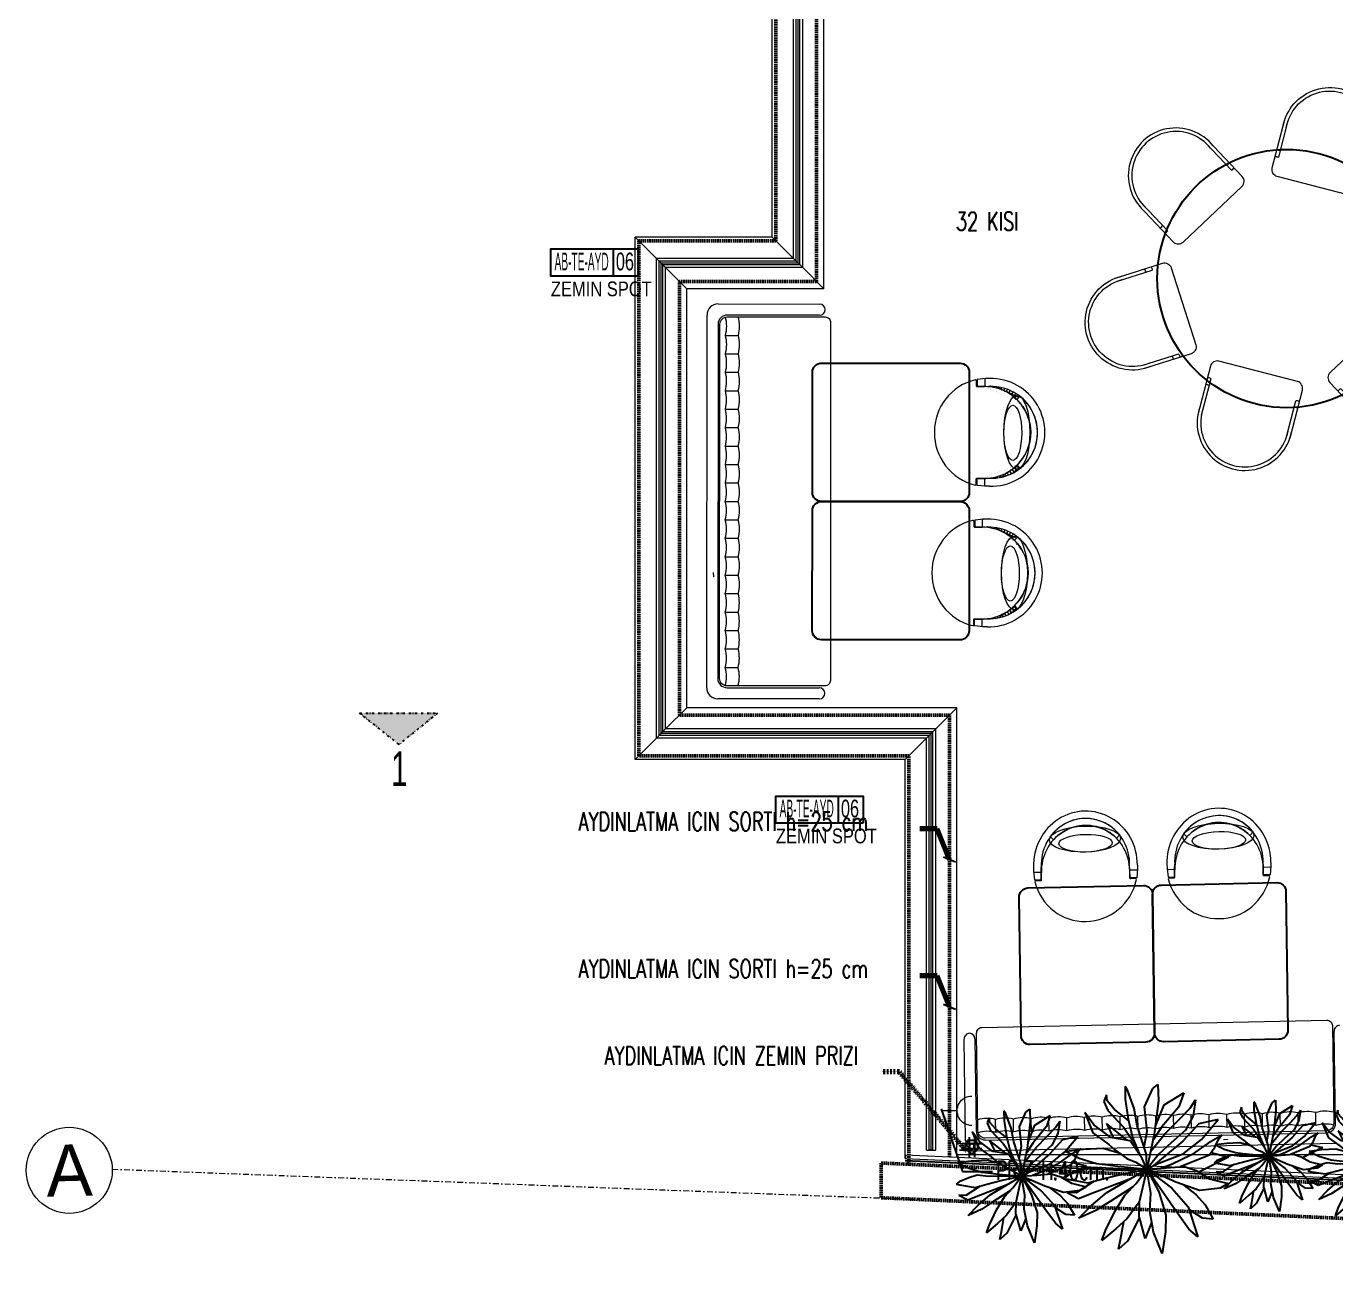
# Model space of a CAD drawing. Header units: millimetres. Extents: x 26282 to 30760, y 1404 to 4574.
# Drawn here: x 26295 to 27004, y 1984 to 2659 of the extents above; entities that cross this region are included whole.
import ezdxf
from ezdxf.enums import TextEntityAlignment as Align

# ---------------------------------------------------------------- set-up
doc = ezdxf.new("R2010")
doc.units = ezdxf.units.MM
doc.header["$LTSCALE"] = 0.25
for name, pattern in [('DASHDOT', [25.4, 12.7, -6.35, 0, -6.35]), ('DASHDOT2', [12.7, 6.35, -3.175, 0, -3.175]), ('DIVIDE', [1.25, 0.5, -0.25, 0, -0.25, 0, -0.25]), ('DUZ', [0]), ('HIDDEN', [0.375, 0.25, -0.125]), ('HIDDEN2', [4.7625, 3.175, -1.5875])]:
    doc.linetypes.add(name, pattern=pattern)
for name, color, linetype, lineweight in [('AB-DUV', 4, 'Continuous', 50), ('AKS', 252, 'Continuous', 20), ('BEYAZ', 250, 'Continuous', 5), ('ELC_SYMBOL (3RDF)', 160, 'Continuous', 20), ('ELC_TEXT (3RDF)', 125, 'Continuous', 15), ('ELECTICAL FLOOR (3RDF)', 145, 'HIDDEN', 13), ('FLOOR_MARBLE (3RDF)', 67, 'Continuous', 13), ('GLASS (3RDF)', 140, 'Continuous', 9), ('MERMER GOR (3RDF)', 123, 'Continuous', 13), ('METAL (3RDF)', 171, 'Continuous', 15), ('MKAK4', 10, 'DASHDOT', 20), ('Sebe - Mobilya', 11, 'Continuous', 25), ('Sebe - Mobilya Alçak', 41, 'Continuous', 20), ('SECTION LINE (3RDF)', 40, 'DIVIDE', 25), ('SERAMIK WALL (3RDF)', 53, 'DUZ', 15)]:
    doc.layers.add(name, color=color, linetype=linetype, lineweight=lineweight)
for name, color, linetype in [('I-POWR-WALL', 5, 'Continuous'), ('ID-MLZKOT', 1, 'Continuous'), ('KOD DÖŞEME (3RDF)', 1, 'Continuous'), ('MERMER (3RDF)', 13, 'Continuous'), ('SIVA (3RDF)', 181, 'Continuous'), ('YAZI ZEMİN DÖŞEME (3RDF)', 62, 'Continuous')]:
    doc.layers.add(name, color=color, linetype=linetype)
doc.layers.add('yesil', color=7, linetype='Continuous', true_color=0x6e7e3e)
doc.styles.add('1-1-dim100', font='swissc.ttf', dxfattribs={"width": 0.75, "height": 25})
doc.styles.add('DR-ölçü', font='GOTHIC.TTF', dxfattribs={"width": 0.8})
doc.styles.add('K-20', font='simplex.shx', dxfattribs={"width": 0.7})
doc.styles.add('OLCU', font='ARIALN.TTF', dxfattribs={"width": 0.7})
doc.styles.get("Standard").update_dxf_attribs({"font": 'arial.ttf'})
doc.styles.add('STYLE1', font='cityb___.ttf', dxfattribs={"width": 0.7, "height": 3.75})
doc.styles.add('text2', font='arial.ttf', dxfattribs={"width": 0.8})
doc.dimstyles.new('ISO-25', dxfattribs={"dimtxt": 2.5, "dimasz": 2.5, "dimexe": 1.25, "dimexo": 0.625, "dimtad": 1, "dimtxsty": 'Standard', "dimcen": 2.5, "dimadec": 0, "dimazin": 0, "dimtfac": 1, "dimtmove": 0, "dimatfit": 3, "dimfxl": 1, "dimarcsym": 0})
doc.dimstyles.new('STANDARD20', dxfattribs={"dimtxt": 4, "dimasz": 2.5, "dimexe": 2.5, "dimexo": 0.1, "dimgap": 1, "dimtad": 1, "dimdec": 1, "dimdsep": 46, "dimtxsty": 'K-20', "dimblk1": 'OBLIQUE', "dimblk2": 'OBLIQUE', "dimsah": 1, "dimcen": 4.5, "dimdle": 2.5, "dimclrt": 256, "dimadec": 0, "dimazin": 0, "dimtfac": 1, "dimtdec": 1, "dimtix": 1, "dimtmove": 2, "dimatfit": 3, "dimldrblk": 'OBLIQUE', "dimfxl": 1, "dimtolj": 1, "dimarcsym": 0})
pattern_1 = [(184.2914096, (-31710.5068, 43942.9936), (-1.363018492, -0.929488749), [0.9525, -1.905]), (304.2914096, (-31710.5068, 43942.9936), (1.486470115, -0.715664265), [0.9525, -1.905]), (244.2914096, (-31710.5068, 43942.9936), (0.123451623, -1.645153014), [-1.905, 0.9525])]
pattern_2 = [(184.2914096, (-31711.8736, 43866.7781), (-1.363018492, -0.929488749), [0.9525, -1.905]), (304.2914096, (-31711.8736, 43866.7781), (1.486470115, -0.715664265), [0.9525, -1.905]), (244.2914096, (-31711.8736, 43866.7781), (0.123451623, -1.645153014), [-1.905, 0.9525])]
pattern_3 = [(190.0187753, (-57991.7181, 9835.7581), (-1.263456002, -1.060871187), [0.9525, -1.905]), (310.0187753, (-57991.7181, 9835.7581), (1.550469399, -0.5637494), [0.9525, -1.905]), (250.0187753, (-57991.7181, 9835.7581), (0.287013398, -1.624620588), [-1.905, 0.9525])]
pattern_4 = [(190.0187753, (-57978.67025, 9761.9018), (-1.263456002, -1.060871187), [0.9525, -1.905]), (310.0187753, (-57978.67025, 9761.9018), (1.550469399, -0.5637494), [0.9525, -1.905]), (250.0187753, (-57978.67025, 9761.9018), (0.287013398, -1.624620588), [-1.905, 0.9525])]

# ---------------------------------------------------------------- blocks, each defined once
blk = doc.blocks.new('A$C5C8959E4')
at = {"layer": 'SECTION LINE (3RDF)', "ltscale": 25}
h = blk.add_hatch(color=256, dxfattribs=at)
h.dxf.hatch_style = 1
h.paths.add_polyline_path([(31.21, 0), (27.21, 26.62), (0, 28.41)])
at = {"layer": 'SECTION LINE (3RDF)', "ltscale": 10}
blk.add_lwpolyline([(31.21, 0), (27.21, 26.62), (0, 28.41)], close=True, dxfattribs=at)
blk = doc.blocks.new('_Oblique')
at = {"color": 0, "linetype": 'ByBlock', "lineweight": -2}
blk.add_line((-0.5, -0.5), (0.5, 0.5), dxfattribs=at)
blk = doc.blocks.new('PRIZ')
blk.add_line((0, 0), (0, -5.19))
at = {"extrusion": (0, 0, -1)}
blk.add_ellipse((0, 4.99), major_axis=(3.53, 3.53), ratio=1, start_param=0.785398, end_param=3.926991, dxfattribs=at)
blk = doc.blocks.new('MOBKOT')
at = {"layer": 'ID-MLZKOT'}
blk.add_line((-16.25, 8), (-16.25, 0), dxfattribs=at)
blk.add_lwpolyline([(-23.47, 8), (2.15, 8), (2.15, 0), (-23.47, 0)], close=True, dxfattribs=at)
at = {"layer": 'ID-MLZKOT', "style": 'STYLE1', "width": 0.7}
for tag, p in [('NO', (-16.13, 3.68)), ('MO-01', (-5.57, 3.68))]:
    blk.add_attdef(tag, text='', height=3.75, dxfattribs=at).set_placement(p, align=Align.MIDDLE)
blk = doc.blocks.new('A$C4C955D31')
at = {"layer": 'I-POWR-WALL', "linetype": 'DASHDOT2', "ltscale": 5}
for p, q in [((0.066, 0), (0.066, 0.178)), ((0.112, 0), (0.112, 0.178))]:
    blk.add_line(p, q, dxfattribs=at)
at = {"layer": 'I-POWR-WALL'}
for p, q in [((0.178, 0.104), (0, 0.104)), ((0.178, 0.059), (0, 0.059))]:
    blk.add_line(p, q, dxfattribs=at)
blk.add_lwpolyline([(0.028, 0.102), (0.089, 0.151), (0.15, 0.102), (0.127, 0.03), (0.051, 0.03)], close=True, dxfattribs=at)
blk.add_circle((0.089, 0.082), 0.0226, dxfattribs=at)
blk = doc.blocks.new('RT2')
at = {"layer": 'Sebe - Mobilya Alçak'}
for p, q in [((142.89, -17093.63), (114.98, -17118.61)), ((190.59, -17139.05), (150.31, -17094.04)), ((137.92, -17101.6), (116.81, -17120.49)), ((161.05, -17169.01), (181.71, -17150.52)), ((162.74, -17171.03), (190.18, -17146.47)), ((114.32, -17166.72), (114.35, -17166.76)), ((114.35, -17166.76), (114.32, -17166.72))]:
    blk.add_line(p, q, dxfattribs=at)
for centre, radius, start, end in [((146.39, -17097.54), 5.25, 41.83107, 131.83107), ((131.48, -17105.6), 2.58, 11.21615, 72.44598), ((135.4, -17102.1), 2.58, 11.21615, 72.44598), ((140.83, -17143.03), 35.56, 127.02225, 315.62583), ((140.83, -17143.03), 32.93, 127.02225, 315.62583), ((186.68, -17142.55), 5.25, 311.83107, 41.83107), ((180.94, -17152.98), 2.58, 11.21615, 72.44598), ((177.02, -17156.48), 2.58, 11.21615, 72.44598)]:
    blk.add_arc(centre, radius, start, end, dxfattribs=at)
blk = doc.blocks.new('TREEI')
at = {"layer": 'yesil'}
for p, q in [((-0.413, 1.379), (-0.518, 1.423)), ((-0.518, 1.423), (-0.466, 1.142)), ((-0.004, 1.104), (0.048, 1.448)), ((0.048, 1.448), (0.077, 1.523)), ((0.077, 1.523), (0.124, 1.304)), ((0.451, 1.348), (0.445, 1.454)), ((0.445, 1.454), (0.515, 1.348)), ((-0.554, 1.048), (-0.951, 1.179)), ((-0.951, 1.179), (-0.811, 0.954)), ((-0.197, 1.091), (-0.413, 1.379)), ((0.124, 1.304), (0.147, 0.947)), ((0.146, 0.917), (0.352, 1.167)), ((0.48, 1.179), (0.258, 0.816)), ((0.352, 1.167), (0.451, 1.348)), ((0.515, 1.348), (0.48, 1.179)), ((0.784, 0.985), (0.901, 1.235)), ((0.901, 1.235), (0.831, 0.847)), ((-1.009, 0.885), (-1.138, 1.004)), ((-1.138, 1.004), (-1.032, 0.741)), ((-0.811, 0.954), (-0.431, 0.672)), ((-0.316, 0.715), (-0.554, 1.048)), ((-0.466, 1.142), (-0.267, 0.578)), ((-0.15, 0.66), (-0.197, 1.091)), ((0.007, 0.791), (-0.004, 1.104)), ((0.147, 0.947), (0.136, 0.609)), ((0.235, 0.578), (0.55, 0.954)), ((0.55, 0.954), (0.48, 0.672)), ((0.527, 0.697), (0.784, 0.985)), ((-1.032, 0.741), (-0.84, 0.522)), ((-0.781, 0.741), (-1.009, 0.885)), ((-0.472, 0.553), (-0.781, 0.741)), ((-0.051, 0.259), (0.007, 0.791)), ((0.258, 0.816), (0.104, 0.449)), ((0.194, 0.559), (0.527, 0.697)), ((0.831, 0.847), (0.591, 0.584)), ((-1.471, 0.572), (-1.103, 0.578)), ((-1.091, 0.297), (-1.471, 0.572)), ((-1.103, 0.578), (-0.752, 0.34)), ((-0.84, 0.522), (-0.536, 0.359)), ((-0.136, 0.295), (-0.472, 0.553)), ((-0.431, 0.672), (-0.232, 0.491)), ((-0.267, 0.578), (0.001, -0.001)), ((-0.035, 0.403), (-0.15, 0.66)), ((0.042, 0.203), (0.194, 0.559)), ((0.136, 0.609), (0.072, 0.273)), ((0.498, 0.466), (0.317, 0.265)), ((0.422, 0.382), (0.708, 0.534)), ((0.591, 0.584), (0.498, 0.466)), ((0.708, 0.534), (1.065, 0.597)), ((1.17, 0.466), (0.883, 0.303)), ((1.065, 0.597), (1.38, 0.634)), ((1.38, 0.634), (1.17, 0.466)), ((-1.406, 0.24), (-1.482, 0.284)), ((-1.482, 0.284), (-1.196, 0.203)), ((-1.307, 0.109), (-1.406, 0.24)), ((-0.711, 0.121), (-1.091, 0.297)), ((-0.752, 0.34), (-0.136, 0.035)), ((-0.536, 0.359), (-0.273, 0.215)), ((0.001, -0.001), (-0.051, 0.259)), ((0.317, 0.265), (0.171, 0.165)), ((0.685, 0.234), (0.51, 0.171)), ((0.883, 0.303), (0.685, 0.234)), ((0.743, 0.165), (1, 0.259)), ((1, 0.259), (1.205, 0.246)), ((1.205, 0.246), (1.444, 0.209)), ((-1.217, 0.03), (-1.511, -0.117)), ((-1.179, -0.004), (-1.307, 0.109)), ((-1.196, 0.203), (-0.857, 0.071)), ((-0.857, 0.071), (-0.46, -0.016)), ((-0.203, 0.052), (-0.711, 0.121)), ((-0.273, 0.215), (0.001, -0.001)), ((0.001, -0.001), (-0.203, 0.052)), ((0.001, -0.001), (0.042, 0.203)), ((0.51, 0.171), (0.001, -0.001)), ((0.171, 0.165), (0.001, -0.001)), ((0.001, -0.001), (0.743, 0.165)), ((0.463, 0.015), (0.001, -0.001)), ((0.825, 0.009), (0.463, 0.015)), ((1.111, 0.002), (0.825, 0.009)), ((0.989, 0.005), (1.357, -0.123)), ((1.363, 0.109), (1.111, 0.002)), ((1.52, 0.171), (1.363, 0.109)), ((1.444, 0.209), (1.52, 0.171)), ((-1.511, -0.117), (-0.933, -0.254)), ((-0.606, -0.085), (-1.179, -0.004)), ((-0.881, -0.223), (-1.091, -0.417)), ((-0.682, -0.104), (-0.881, -0.223)), ((-0.349, -0.054), (-0.682, -0.104)), ((-0.472, -0.342), (0.001, -0.001)), ((-0.46, -0.016), (-0.248, -0.04)), ((0.001, -0.001), (-0.378, -0.43)), ((-0.361, -0.836), (0.001, -0.001)), ((0.001, -0.001), (-0.349, -0.054)), ((0.001, -0.001), (-0.127, -0.442)), ((0.019, -0.43), (0.001, -0.001)), ((0.001, -0.001), (0.264, -0.542)), ((0.247, -0.204), (0.001, -0.001)), ((0.808, -0.242), (0.001, -0.001)), ((0.492, -0.361), (0.247, -0.204)), ((1.024, -0.185), (0.308, -0.092)), ((1.339, -0.229), (1.024, -0.185)), ((1.52, -0.079), (1.339, -0.229)), ((1.357, -0.123), (1.52, -0.079)), ((-1.091, -0.417), (-1.406, -0.573)), ((-0.863, -0.58), (-0.472, -0.342)), ((-0.586, -0.411), (-0.781, -0.636)), ((-0.378, -0.43), (-0.6, -0.818)), ((-0.127, -0.442), (-0.168, -0.874)), ((0.107, -0.736), (0.019, -0.43)), ((0.325, -0.254), (0.778, -0.411)), ((0.737, -0.605), (0.492, -0.361)), ((0.778, -0.411), (1.07, -0.511)), ((1.129, -0.404), (0.808, -0.242)), ((1.403, -0.573), (1.129, -0.404)), ((-1.406, -0.573), (-1.243, -0.623)), ((-1.243, -0.623), (-0.863, -0.58)), ((-0.781, -0.636), (-0.91, -0.849)), ((0.323, -0.805), (0.253, -0.53)), ((0.264, -0.542), (0.539, -0.774)), ((0.971, -0.893), (0.737, -0.605)), ((1.07, -0.511), (1.403, -0.573)), ((-0.91, -0.849), (-1.003, -1.131)), ((-0.811, -1.074), (-0.612, -0.874)), ((-0.6, -0.818), (-0.659, -1.375)), ((-0.53, -1.206), (-0.361, -0.836)), ((-0.168, -0.874), (-0.098, -1.162)), ((0.118, -1.118), (0.107, -0.736)), ((0.293, -1.193), (0.317, -0.805)), ((0.317, -0.805), (0.621, -1.168)), ((0.539, -0.774), (0.784, -0.905)), ((0.737, -1.112), (0.609, -0.811)), ((0.784, -0.905), (1.076, -1.055)), ((1.076, -1.055), (0.971, -0.893)), ((-1.003, -1.131), (-0.811, -1.074)), ((0.042, -1.525), (0.118, -1.118)), ((0.118, -0.943), (0.293, -1.193)), ((0.813, -1.268), (0.737, -1.112)), ((-0.659, -1.375), (-0.53, -1.206)), ((-0.098, -1.162), (0.042, -1.525)), ((0.621, -1.168), (0.813, -1.268))]:
    blk.add_line(p, q, dxfattribs=at)

msp = doc.modelspace()

# ---------------------------------------------------------------- hatches: boundary and pattern name
at = {"layer": 'Sebe - Mobilya Alçak', "ltscale": 0.1, "extrusion": (0.000632573, 1.64196e-16, 1)}
h = msp.add_hatch(dxfattribs=at)
h.set_pattern_fill('HONEY', color=256, scale=0.3, angle=184.29141, style=0)
h.set_pattern_definition(pattern_1)
edge = h.paths.add_edge_path()
edge.add_arc((26813.528, 2438.835), 24.717, 751.406112, 764.680182)
edge.add_arc((26814.17, 2440.616), 23.023, 762.558491, 762.652392, ccw=False)
edge.add_arc((26805.912, 2433.033), 34.234, 753.052078, 762.558491, ccw=False)
edge.add_line((26834.606, 2451.704), (26834.624, 2451.715))
edge = h.paths.add_edge_path()
edge.add_line((26830.939, 2456.391), (26832.818, 2458.267))
edge.add_arc((26816.635, 2437.496), 26.331, 772.0763, 817.109774)
edge.add_arc((26814.17, 2440.616), 23.023, 763.250512, 811.97672, ccw=False)
h = msp.add_hatch(dxfattribs=at)
h.set_pattern_fill('HONEY', color=256, scale=0.3, angle=184.29141, style=0)
h.set_pattern_definition(pattern_1)
edge = h.paths.add_edge_path()
edge.add_line((26832.955, 2419.209), (26831.024, 2421.142))
edge.add_arc((26814.167, 2436.823), 23.023, 627.938489, 677.070119, ccw=False)
edge.add_arc((26816.569, 2440.435), 26.815, 623.081266, 667.665832)
h = msp.add_hatch(dxfattribs=at)
h.set_pattern_fill('HONEY', color=256, scale=0.3, angle=184.29141, style=0)
h.set_pattern_definition(pattern_2)
edge = h.paths.add_edge_path()
edge.add_arc((26812.161, 2362.619), 24.717, 751.406112, 764.680182)
edge.add_arc((26812.803, 2364.4), 23.023, 762.558491, 762.652392, ccw=False)
edge.add_arc((26804.545, 2356.817), 34.234, 753.052078, 762.558491, ccw=False)
edge.add_line((26833.24, 2375.489), (26833.257, 2375.499))
edge = h.paths.add_edge_path()
edge.add_line((26829.572, 2380.175), (26831.452, 2382.051))
edge.add_arc((26815.268, 2361.281), 26.331, 772.0763, 817.109774)
edge.add_arc((26812.803, 2364.4), 23.023, 763.250512, 811.97672, ccw=False)
h = msp.add_hatch(dxfattribs=at)
h.set_pattern_fill('HONEY', color=256, scale=0.3, angle=184.29141, style=0)
h.set_pattern_definition(pattern_2)
edge = h.paths.add_edge_path()
edge.add_line((26831.588, 2342.993), (26829.658, 2344.927))
edge.add_arc((26812.801, 2360.608), 23.023, 627.938489, 677.070119, ccw=False)
edge.add_arc((26815.203, 2364.22), 26.815, 623.081266, 667.665832)
at = {"layer": 'Sebe - Mobilya Alçak', "ltscale": 0.1, "extrusion": (0.265994, -0.021745, 0.963729)}
h = msp.add_hatch(dxfattribs=at)
h.set_pattern_fill('HONEY', color=256, scale=0.3, angle=-169.981225, style=0)
h.set_pattern_definition(pattern_4)
edge = h.paths.add_edge_path()
edge.add_arc((4389.503, -25695.438), 24.717, 397.133478, 410.407548)
edge.add_arc((4389.964, -25693.602), 23.023, 408.285856, 408.379757, ccw=False)
edge.add_arc((4382.504, -25701.971), 34.234, 398.779444, 408.285856, ccw=False)
edge.add_line((4409.192, -25680.529), (4409.208, -25680.517))
edge = h.paths.add_edge_path()
edge.add_line((4405.075, -25676.232), (4406.758, -25674.178))
edge.add_arc((4392.728, -25696.46), 26.331, 417.803665, 462.83714)
edge.add_arc((4389.964, -25693.602), 23.023, 408.977878, 457.704086, ccw=False)
h = msp.add_hatch(dxfattribs=at)
h.set_pattern_fill('HONEY', color=256, scale=0.3, angle=-169.981225, style=0)
h.set_pattern_definition(pattern_4)
edge = h.paths.add_edge_path()
edge.add_line((4410.792, -25713.027), (4408.677, -25711.296))
edge.add_arc((4390.34, -25697.376), 23.023, 273.665854, 322.797485, ccw=False)
edge.add_arc((4392.369, -25693.542), 26.815, 268.808631, 313.393198)
h = msp.add_hatch(dxfattribs=at)
h.set_pattern_fill('HONEY', color=256, scale=0.3, angle=-169.981225, style=0)
h.set_pattern_definition(pattern_3)
edge = h.paths.add_edge_path()
edge.add_arc((4382.074, -25620.807), 24.717, 397.133478, 410.407548)
edge.add_arc((4382.535, -25618.971), 23.023, 408.285856, 408.379757, ccw=False)
edge.add_arc((4375.075, -25627.34), 34.234, 398.779444, 408.285856, ccw=False)
edge.add_line((4401.762, -25605.898), (4401.779, -25605.886))
edge = h.paths.add_edge_path()
edge.add_line((4397.646, -25601.601), (4399.328, -25599.547))
edge.add_arc((4385.299, -25621.829), 26.331, 417.803665, 462.83714)
edge.add_arc((4382.535, -25618.971), 23.023, 408.977878, 457.704086, ccw=False)
h = msp.add_hatch(dxfattribs=at)
h.set_pattern_fill('HONEY', color=256, scale=0.3, angle=-169.981225, style=0)
h.set_pattern_definition(pattern_3)
edge = h.paths.add_edge_path()
edge.add_line((4403.362, -25638.396), (4401.248, -25636.665))
edge.add_arc((4382.91, -25622.745), 23.023, 273.665854, 322.797485, ccw=False)
edge.add_arc((4384.94, -25618.911), 26.815, 268.808631, 313.393198)

# ---------------------------------------------------------------- linework, layer by layer
at = {"layer": 'AB-DUV', "linetype": 'HIDDEN2'}
for p, q in [((26701.072, 2542.53), (26701.072, 2743.39)), ((26723.072, 2520.53), (26723.072, 2740.39)), ((26626.813, 2263.456), (26626.813, 2542.53)), ((26701.072, 2542.53), (26626.813, 2542.53)), ((26648.813, 2285.456), (26648.813, 2520.53)), ((26723.072, 2520.53), (26648.813, 2520.53)), ((26795.143, 2285.456), (26648.813, 2285.456)), ((26795.143, 2046.017), (26795.143, 2285.456)), ((26773.143, 2263.456), (26626.813, 2263.456)), ((26773.143, 2041.998), (26773.143, 2263.456)), ((26758.143, 2042.67), (27470.283, 2010.771))]:
    msp.add_line(p, q, dxfattribs=at)
msp.add_lwpolyline([(26758.143, 2042.67), (26758.143, 2023.864), (27469.58, 1991.997)], dxfattribs=at)
at = {"layer": 'AKS', "ltscale": 0.01}
msp.add_circle((26318.155, 2038.726), 23.314, dxfattribs=at)
msp.add_circle((26318.155, 2038.726), 23.314, dxfattribs=at)
at = {"layer": 'BEYAZ', "extrusion": (0.008439, 0.038338, 0.999229), "elevation": 312.646}
msp.add_lwpolyline([(-25535.651, -8034.12), (-25536.332, -8032.03), (-25536.121, -8031.961)], dxfattribs=at)
at = {"layer": 'BEYAZ', "extrusion": (0.228722, -0.014743, 0.97338), "elevation": 6158.931}
msp.add_lwpolyline([(3784.309, -26037.115), (3784.706, -26039.277), (3784.488, -26039.317)], dxfattribs=at)
at = {"layer": 'FLOOR_MARBLE (3RDF)', "ltscale": 0.25}
msp.add_line((26799.143, 2047.223), (27380.7, 2047.223), dxfattribs=at)
at = {"layer": 'GLASS (3RDF)'}
for p, q in [((26712.072, 2531.53), (26712.072, 2749.39)), ((26713.072, 2530.53), (26713.072, 2748.39)), ((26714.072, 2529.53), (26714.072, 2747.39)), ((26637.813, 2274.456), (26637.813, 2531.53)), ((26712.072, 2531.53), (26637.813, 2531.53)), ((26638.813, 2275.456), (26638.813, 2530.53)), ((26713.072, 2530.53), (26638.813, 2530.53)), ((26639.813, 2276.456), (26639.813, 2529.53)), ((26714.072, 2529.53), (26639.813, 2529.53)), ((26784.143, 2274.456), (26637.813, 2274.456)), ((26785.143, 2275.456), (26638.813, 2275.456)), ((26786.143, 2276.456), (26639.813, 2276.456)), ((26784.143, 2049.577), (26784.143, 2274.456)), ((26785.143, 2049.577), (26785.143, 2275.456)), ((26786.143, 2049.577), (26786.143, 2276.456)), ((26786.143, 2049.577), (26784.143, 2049.577))]:
    msp.add_line(p, q, dxfattribs=at)
at = {"layer": 'MERMER (3RDF)'}
msp.add_line((26771.143, 2047.092), (26771.143, 2045.09), dxfattribs=at)
at = {"layer": 'MERMER GOR (3RDF)'}
for p, q in [((26699.072, 2544.53), (26699.072, 2743.39)), ((26727.072, 2516.53), (26727.072, 2738.39)), ((26624.813, 2261.456), (26624.813, 2544.53)), ((26699.072, 2544.53), (26624.813, 2544.53)), ((26636.313, 2533.03), (26624.813, 2544.53)), ((26699.072, 2544.53), (26710.572, 2533.03)), ((26652.813, 2516.53), (26641.313, 2528.03)), ((26715.572, 2528.03), (26727.072, 2516.53)), ((26652.813, 2289.456), (26652.813, 2516.53)), ((26727.072, 2516.53), (26652.813, 2516.53)), ((26641.313, 2277.956), (26652.813, 2289.456)), ((26799.143, 2289.456), (26652.813, 2289.456)), ((26787.643, 2277.956), (26799.143, 2289.456)), ((26799.143, 2045.838), (26799.143, 2289.456)), ((26624.813, 2261.456), (26636.313, 2272.956)), ((26771.143, 2261.456), (26782.643, 2272.956)), ((26771.143, 2261.456), (26624.813, 2261.456)), ((26771.143, 2047.092), (26771.143, 2261.456))]:
    msp.add_line(p, q, dxfattribs=at)
at = {"layer": 'METAL (3RDF)'}
for p, q in [((26710.572, 2533.03), (26710.572, 2750.89)), ((26715.572, 2528.03), (26715.572, 2745.89)), ((26636.313, 2272.956), (26636.313, 2533.03)), ((26710.572, 2533.03), (26636.313, 2533.03)), ((26641.313, 2528.03), (26636.313, 2533.03)), ((26641.313, 2277.956), (26641.313, 2528.03)), ((26715.572, 2528.03), (26641.313, 2528.03)), ((26710.572, 2533.03), (26715.572, 2528.03)), ((26636.313, 2272.956), (26641.313, 2277.956)), ((26787.643, 2277.956), (26641.313, 2277.956)), ((26782.643, 2272.956), (26787.643, 2277.956)), ((26787.643, 2049.577), (26787.643, 2277.956)), ((26782.643, 2272.956), (26636.313, 2272.956)), ((26782.643, 2049.577), (26782.643, 2272.956)), ((26782.643, 2049.577), (26787.643, 2049.577))]:
    msp.add_line(p, q, dxfattribs=at)
at = {"layer": 'MKAK4', "lineweight": 0}
for p in [(26341.461, 2039.338), (26758.143, 2023.741)]:
    msp.add_line(p, (26778.838, 2022.966), dxfattribs=at)
at = {"layer": 'Sebe - Mobilya', "ltscale": 0.1, "extrusion": (0.000632573, 2.80482e-16, 1), "elevation": 16.877}
for points in [[(26805.856, 2471.233), (26805.808, 2406.233, -0.4142136), (26800.804, 2401.237), (26725.805, 2401.293, -0.4142136), (26720.808, 2406.296), (26720.856, 2471.296, -0.4142136), (26725.86, 2476.292), (26800.86, 2476.237, -0.4142136)], [(26805.801, 2396.233), (26805.753, 2331.233, -0.4142136), (26800.749, 2326.237), (26725.749, 2326.293, -0.4142136), (26720.753, 2331.296), (26720.801, 2396.296, -0.4142136), (26725.805, 2401.293), (26800.804, 2401.237, -0.4142136)]]:
    msp.add_lwpolyline(points, format="xyb", close=True, dxfattribs=at)
at = {"layer": 'Sebe - Mobilya', "ltscale": 0.1, "extrusion": (0.265994, -0.021745, 0.963729), "elevation": 7151.51}
for points in [[(4371.207, -25589.336), (4377.646, -25654.016, -0.4142136), (4373.165, -25659.487), (4298.534, -25666.916, -0.4142136), (4293.064, -25662.436), (4286.625, -25597.756, -0.4142136), (4291.105, -25592.285), (4365.736, -25584.856, -0.4142136)], [(4378.636, -25663.967), (4385.075, -25728.647, -0.4142136), (4380.595, -25734.118), (4305.964, -25741.547, -0.4142136), (4300.493, -25737.067), (4294.054, -25672.387, -0.4142136), (4298.534, -25666.916), (4373.165, -25659.487, -0.4142136)]]:
    msp.add_lwpolyline(points, format="xyb", close=True, dxfattribs=at)
at = {"layer": 'Sebe - Mobilya'}
msp.add_circle((26977.731, 2522.12), 70, dxfattribs=at)
at = {"layer": 'Sebe - Mobilya Alçak', "ltscale": 0.1, "extrusion": (0.000632573, 2.45393e-16, 1)}
for p, q in [((26669.736, 2508.334, 0.007), (26724.736, 2508.293, -0.028)), ((26663.582, 2300.339, 0.011), (26663.731, 2502.338, 0.011)), ((26724.731, 2502.293, -0.028), (26674.731, 2502.33, 0.004)), ((26669.728, 2497.334, 0.007), (26669.585, 2305.334, 0.007)), ((26673.723, 2491.331, 0.004), (26680.723, 2491.326, 0)), ((26673.716, 2481.331, 0.004), (26680.716, 2481.326, 0)), ((26673.708, 2471.331, 0.004), (26680.708, 2471.326, 0)), ((26673.701, 2461.331, 0.004), (26680.701, 2461.326, 0)), ((26673.693, 2451.331, 0.004), (26680.693, 2451.326, 0)), ((26673.693, 2451.331, 0.004), (26680.693, 2451.326, 0)), ((26673.686, 2441.331, 0.004), (26680.686, 2441.326, 0)), ((26673.679, 2431.331, 0.004), (26680.679, 2431.326, 0)), ((26673.671, 2421.331, 0.004), (26680.671, 2421.326, 0)), ((26673.664, 2411.331, 0.004), (26680.664, 2411.326, 0)), ((26673.656, 2401.331, 0.004), (26680.656, 2401.326, 0)), ((26673.649, 2391.331, 0.004), (26680.649, 2391.326)), ((26673.642, 2381.331, 0.004), (26680.642, 2381.326, 0)), ((26673.634, 2371.331, 0.004), (26680.634, 2371.326, 0)), ((26673.627, 2361.331, 0.004), (26680.627, 2361.326, 0)), ((26673.619, 2351.331, 0.004), (26680.619, 2351.326, 0)), ((26673.612, 2341.331, 0.004), (26680.612, 2341.326, 0)), ((26673.605, 2331.331, 0.004), (26680.605, 2331.326, 0)), ((26673.597, 2321.331, 0.004), (26680.597, 2321.326, 0)), ((26673.59, 2311.331, 0.004), (26680.59, 2311.326, 0)), ((26674.582, 2300.33, 0.004), (26724.582, 2300.293, -0.028)), ((26724.577, 2294.293, -0.028), (26669.577, 2294.334, 0.007))]:
    msp.add_line(p, q, dxfattribs=at)
at = {"layer": 'Sebe - Mobilya Alçak', "ltscale": 0.1, "extrusion": (0.265994, -0.021745, 0.963729)}
for p, q in [((26803.872, 2054.923, 69.017), (26803.098, 2109.898, 70.471)), ((26808.881, 2110.022, 68.878), (26809.585, 2060.044, 67.556)), ((27004.287, 2064.204, 13.911), (27003.583, 2114.181, 15.233)), ((26820.201, 2059.271, 64.608), (26820.103, 2066.268, 64.793)), ((26829.84, 2059.477, 61.953), (26829.742, 2066.474, 62.138)), ((26839.479, 2059.683, 59.297), (26839.38, 2066.68, 59.482)), ((26849.117, 2059.889, 56.641), (26849.019, 2066.886, 56.826)), ((26858.756, 2060.095, 53.985), (26858.658, 2067.092, 54.171)), ((26858.756, 2060.095, 53.985), (26858.658, 2067.092, 54.171)), ((26868.395, 2060.301, 51.33), (26868.296, 2067.298, 51.515)), ((26878.034, 2060.507, 48.674), (26877.935, 2067.504, 48.859)), ((26887.672, 2060.713, 46.018), (26887.574, 2067.71, 46.203)), ((26897.311, 2060.919, 43.363), (26897.213, 2067.916, 43.548)), ((26906.95, 2061.125, 40.707), (26906.851, 2068.121, 40.892)), ((26916.588, 2061.331, 38.051), (26916.49, 2068.327, 38.236)), ((26926.227, 2061.536, 35.396), (26926.129, 2068.533, 35.581)), ((26935.866, 2061.742, 32.74), (26935.767, 2068.739, 32.925)), ((26945.505, 2061.948, 30.084), (26945.406, 2068.945, 30.269)), ((26955.143, 2062.154, 27.429), (26955.045, 2069.151, 27.614)), ((26964.782, 2062.36, 24.773), (26964.684, 2069.357, 24.958)), ((26974.421, 2062.566, 22.117), (26974.322, 2069.563, 22.302)), ((26984.06, 2062.772, 19.461), (26983.961, 2069.769, 19.647)), ((26993.698, 2062.978, 16.806), (26993.6, 2069.975, 16.991)), ((26814.474, 2055.15, 66.096), (26999.538, 2059.103, 15.107)), ((27004.442, 2053.209, 13.62), (26809.739, 2049.049, 67.265))]:
    msp.add_line(p, q, dxfattribs=at)
at = {"layer": 'Sebe - Mobilya Alçak', "ltscale": 0.1, "extrusion": (0.000632573, 2.45393e-16, 1), "elevation": 16.877}
msp.add_lwpolyline([(26730.723, 2498.289), (26730.579, 2304.289, -0.4142136), (26727.577, 2301.291), (26674.577, 2301.33, -0.4142136), (26670.58, 2305.333), (26670.722, 2497.333, -0.4142136), (26674.725, 2501.33), (26727.725, 2501.291, -0.4142136)], format="xyb", close=True, dxfattribs=at)
at = {"layer": 'Sebe - Mobilya Alçak', "ltscale": 0.1, "extrusion": (0.000632573, 2.80482e-16, 1)}
for points, elevation in [([(26809.639, 2466.774), (26809.637, 2464.052, 0.4142136), (26810.136, 2463.552), (26814.091, 2463.549)], 16.877), ([(26816.898, 2467.904), (26814.741, 2467.906, 0.4142136), (26814.241, 2467.406), (26814.238, 2464.208, 0.4074513), (26814.727, 2463.708), (26817.003, 2463.538)], 16.877), ([(26833.455, 2458.303), (26831.63, 2456.481, -0.4195859), (26831.72, 2421.046), (26833.555, 2419.208, 0.4767929), (26833.455, 2458.303, 1.9123936)], 16.877), ([(26809.597, 2410.672), (26809.599, 2413.393, -0.4142136), (26810.1, 2413.893), (26814.054, 2413.89)], 16.877), ([(26816.855, 2409.53), (26814.698, 2409.532, -0.4142136), (26814.198, 2410.032), (26814.201, 2413.231, -0.4074513), (26814.69, 2413.73), (26816.966, 2413.896)], 16.877), ([(26815.531, 2391.689), (26813.374, 2391.69, 0.4142136), (26812.874, 2391.191), (26812.872, 2387.992, 0.4074513), (26813.36, 2387.492), (26815.636, 2387.323)], 32.493), ([(26808.272, 2390.558), (26808.27, 2387.837, 0.4142136), (26808.77, 2387.336), (26812.724, 2387.333)], 32.493), ([(26832.088, 2382.088), (26830.264, 2380.266, -0.4195859), (26830.354, 2344.83), (26832.189, 2342.993, 0.4767929), (26832.088, 2382.088, 1.9123936)], 32.493), ([(26808.231, 2334.456), (26808.233, 2337.178, -0.4142136), (26808.733, 2337.677), (26812.688, 2337.674)], 32.493), ([(26815.488, 2333.315), (26813.331, 2333.317, -0.4142136), (26812.832, 2333.817), (26812.834, 2337.015, -0.4074513), (26813.323, 2337.515), (26815.599, 2337.681)], 32.493)]:
    msp.add_lwpolyline(points, format="xyb", dxfattribs=dict(at, elevation=elevation))
for points, elevation in [([(26814.841, 2467.906), (26810.139, 2467.409), (26810.137, 2463.711), (26814.838, 2463.708)], 16.877), ([(26814.798, 2409.532), (26810.097, 2410.035), (26810.1, 2413.734), (26814.801, 2413.73)], 16.877), ([(26813.475, 2391.69), (26808.773, 2391.194), (26808.77, 2387.496), (26813.471, 2387.492)], 32.493), ([(26813.431, 2333.316), (26808.73, 2333.82), (26808.733, 2337.518), (26813.434, 2337.515)], 32.493)]:
    msp.add_lwpolyline(points, dxfattribs=dict(at, elevation=elevation))
at = {"layer": 'Sebe - Mobilya Alçak', "ltscale": 0.1, "extrusion": (0.265994, -0.021745, 0.963729), "elevation": 7151.51}
for points in [[(4399.958, -25599.447), (4398.324, -25601.442, -0.4195859), (4401.95, -25636.692), (4403.959, -25638.337, 0.4767929), (4399.958, -25599.447, 1.9123936)], [(4407.388, -25674.078), (4405.754, -25676.073, -0.4195859), (4409.38, -25711.323), (4411.389, -25712.968, 0.4767929), (4407.388, -25674.078, 1.9123936)], [(4382.526, -25591.546), (4380.379, -25591.76, 0.4142136), (4379.931, -25592.307), (4380.248, -25595.489, 0.4074513), (4380.784, -25595.939), (4383.065, -25595.88)], [(4375.415, -25593.395), (4375.685, -25596.104, 0.4142136), (4376.232, -25596.552), (4380.167, -25596.16)], [(4388.308, -25649.633), (4386.162, -25649.847, -0.4142136), (4385.615, -25649.399), (4385.298, -25646.216, -0.4074513), (4385.734, -25645.67), (4387.983, -25645.278)], [(4380.973, -25649.222), (4380.703, -25646.513, -0.4142136), (4381.151, -25645.966), (4385.087, -25645.575)], [(4389.955, -25666.177), (4387.809, -25666.391, 0.4142136), (4387.361, -25666.938), (4387.678, -25670.121, 0.4074513), (4388.213, -25670.57), (4390.495, -25670.511)], [(4382.845, -25668.026), (4383.114, -25670.735, 0.4142136), (4383.662, -25671.183), (4387.597, -25670.791)], [(4395.738, -25724.264), (4393.591, -25724.478, -0.4142136), (4393.044, -25724.03), (4392.727, -25720.847, -0.4074513), (4393.164, -25720.301), (4395.412, -25719.909)], [(4388.402, -25723.853), (4388.133, -25721.145, -0.4142136), (4388.581, -25720.598), (4392.516, -25720.206)]]:
    msp.add_lwpolyline(points, format="xyb", dxfattribs=at)
for points in [[(4380.479, -25591.75), (4375.85, -25592.713), (4376.216, -25596.393), (4380.895, -25595.927)], [(4386.261, -25649.837), (4381.533, -25649.805), (4381.167, -25646.125), (4385.846, -25645.659)], [(4387.908, -25666.381), (4383.279, -25667.344), (4383.646, -25671.024), (4388.324, -25670.559)], [(4393.691, -25724.468), (4388.963, -25724.436), (4388.596, -25720.756), (4393.275, -25720.29)]]:
    msp.add_lwpolyline(points, dxfattribs=at)
msp.add_lwpolyline([(4293.748, -25569.913), (4312.966, -25762.959, -0.4142136), (4310.278, -25766.241), (4257.538, -25771.491, -0.4142136), (4253.162, -25767.907), (4234.143, -25576.852, -0.4142136), (4237.727, -25572.475), (4290.466, -25567.225, -0.4142136)], format="xyb", close=True, dxfattribs=at)
at = {"layer": 'Sebe - Mobilya Alçak', "ltscale": 0.1, "extrusion": (0.000632573, 2.45393e-16, 1)}
for centre, radius, start, end in [((26669.726, 2502.334, 16.877), 6, 89.957604, 179.957604), ((26724.728, 2505.293, 16.877), 3, 269.957604, 359.957604), ((26674.722, 2497.33, 16.877), 5, 89.957604, 179.957604), ((26655.368, 2496.345, 16.877), 19.023, 344.718702, 15.196507), ((26662.368, 2496.339, 16.877), 19.023, 344.718702, 15.196507), ((26655.36, 2486.345, 16.877), 19.023, 344.718702, 15.196507), ((26662.36, 2486.339, 16.877), 19.023, 344.718702, 15.196507), ((26655.353, 2476.345, 16.877), 19.023, 344.718702, 15.196507), ((26662.353, 2476.339, 16.877), 19.023, 344.718702, 15.196507), ((26655.345, 2466.345, 16.877), 19.023, 344.718702, 15.196507), ((26662.345, 2466.339, 16.877), 19.023, 344.718702, 15.196507), ((26655.338, 2456.345, 16.877), 19.023, 344.718702, 15.196507), ((26655.338, 2456.345, 16.877), 19.023, 344.718702, 15.196507), ((26662.338, 2456.339, 16.877), 19.023, 344.718702, 15.196507), ((26662.338, 2456.339, 16.877), 19.023, 344.718702, 15.196507), ((26655.331, 2446.345, 16.877), 19.023, 344.718702, 15.196507), ((26662.331, 2446.339, 16.877), 19.023, 344.718702, 15.196507), ((26655.323, 2436.345, 16.877), 19.023, 344.718702, 15.196507), ((26662.323, 2436.339, 16.877), 19.023, 344.718702, 15.196507), ((26655.316, 2426.345, 16.877), 19.023, 344.718702, 15.196507), ((26662.316, 2426.339, 16.877), 19.023, 344.718702, 15.196507), ((26655.308, 2416.345, 16.877), 19.023, 344.718702, 15.196507), ((26662.308, 2416.339, 16.877), 19.023, 344.718702, 15.196507), ((26655.301, 2406.345, 16.877), 19.023, 344.718702, 15.196507), ((26662.301, 2406.339, 16.877), 19.023, 344.718702, 15.196507), ((26655.294, 2396.345, 16.877), 19.023, 344.718702, 15.196507), ((26662.294, 2396.34, 16.877), 19.023, 344.718702, 15.196507), ((26655.286, 2386.345, 16.877), 19.023, 344.718702, 15.196507), ((26662.286, 2386.34, 16.877), 19.023, 344.718702, 15.196507), ((26655.279, 2376.345, 16.877), 19.023, 344.718702, 15.196507), ((26662.279, 2376.34, 16.877), 19.023, 344.718702, 15.196507), ((26655.271, 2366.345, 16.877), 19.023, 344.718702, 15.196507), ((26662.271, 2366.34, 16.877), 19.023, 344.718702, 15.196507), ((26655.264, 2356.345, 16.877), 19.023, 344.718702, 15.196507), ((26662.264, 2356.34, 16.877), 19.023, 344.718702, 15.196507), ((26655.257, 2346.345, 16.877), 19.023, 344.718702, 15.196507), ((26662.257, 2346.34, 16.877), 19.023, 344.718702, 15.196507), ((26655.249, 2336.345, 16.877), 19.023, 344.718702, 15.196507), ((26662.249, 2336.34, 16.877), 19.023, 344.718702, 15.196507), ((26655.242, 2326.345, 16.877), 19.023, 344.718702, 15.196507), ((26662.242, 2326.34, 16.877), 19.023, 344.718702, 15.196507), ((26655.234, 2316.345, 16.877), 19.023, 344.718702, 15.196507), ((26662.234, 2316.34, 16.877), 19.023, 344.718702, 15.196507), ((26655.227, 2306.345, 16.877), 19.023, 344.718702, 15.196507), ((26662.227, 2306.34, 16.877), 19.023, 344.718702, 15.196507), ((26669.576, 2300.334, 16.877), 6, 179.957604, 269.957604), ((26674.58, 2305.33, 16.877), 5, 179.957604, 269.957604), ((26724.574, 2297.293, 16.877), 3, 359.957604, 89.957604), ((26724.574, 2297.293, 16.877), 3, 269.957604, 359.957604)]:
    msp.add_arc(centre, radius, start, end, dxfattribs=at)
at = {"layer": 'Sebe - Mobilya Alçak', "ltscale": 0.1, "extrusion": (0.000632573, 1.401e-16, 1)}
msp.add_arc((26724.728, 2505.293, 16.877), 3, 359.957604, 89.957604, dxfattribs=at)
at = {"layer": 'Sebe - Mobilya Alçak', "ltscale": 0.1, "extrusion": (0.000632573, 2.80482e-16, 1)}
for centre, radius, start, end in [((26815.988, 2439.054, 16.877), 29.028, 103.647459, 180.393422), ((26814.278, 2438.719, 16.877), 24.832, 269.219823, 90.695386), ((26817.597, 2438.717, 16.877), 29.196, 268.543904, 91.371304), ((26817.984, 2438.717, 16.877), 24.841, 267.650293, 92.264916), ((26815.998, 2438.392, 16.877), 29.041, 179.08799, 256.2537), ((26809.102, 2410.679, 16.877), 0.495, 269.364925, 359.188884), ((26816.23, 2362.501, 32.493), 29.196, 268.543904, 91.371304), ((26814.622, 2362.838, 32.493), 29.028, 103.647459, 180.393422), ((26812.911, 2362.504, 32.493), 24.832, 269.219823, 90.695386), ((26816.618, 2362.501, 32.493), 24.841, 267.650293, 92.264916), ((26814.631, 2362.177, 32.493), 29.041, 179.08799, 256.2537), ((26807.736, 2334.463, 32.493), 0.495, 269.364925, 359.188884)]:
    msp.add_arc(centre, radius, start, end, dxfattribs=at)
at = {"layer": 'Sebe - Mobilya Alçak', "ltscale": 0.1, "extrusion": (0.0013, 0.068056, 0.997681)}
for centre in [(-26757.135, -2971.468, 202.687), (-26757.234, -2894.354, 213.078)]:
    msp.add_arc(centre, 0.495, 180.780347, 270.604306, dxfattribs=at)
at = {"layer": 'Sebe - Mobilya Alçak', "ltscale": 0.1, "extrusion": (0.265994, -0.021745, 0.963729)}
for centre, radius, start, end in [((4393.563, -25695.149, 7151.51), 29.196, 274.27127, 97.09867), ((4386.134, -25620.518, 7151.51), 29.196, 274.27127, 97.09867), ((4386.519, -25620.48, 7151.51), 24.841, 273.377658, 97.992282), ((4393.949, -25695.111, 7151.51), 24.841, 273.377658, 97.992282), ((4390.26, -25695.478, 7151.51), 24.832, 274.947189, 96.422751), ((4382.831, -25620.847, 7151.51), 24.832, 274.947189, 96.422751), ((4384.5, -25620.343, 7151.51), 29.028, 109.374825, 186.120788), ((4384.575, -25621.001, 7151.51), 29.041, 184.815356, 261.981066), ((4380.48, -25649.264, 7151.51), 0.495, 275.092291, 4.916249), ((4391.929, -25694.974, 7151.51), 29.028, 109.374825, 186.120788), ((4392.004, -25695.632, 7151.51), 29.041, 184.815356, 261.981066), ((4387.909, -25723.895, 7151.51), 0.495, 275.092291, 4.916249), ((4307.689, -25770.519, 7151.51), 3, 5.68497, 95.68497), ((4287.084, -25563.542, 7151.51), 3, 5.68497, 95.68497), ((4287.084, -25563.542, 7151.51), 3, 275.68497, 5.68497), ((4225.929, -25578.674, 7151.51), 19.023, 350.446068, 20.923872), ((4226.919, -25588.625, 7151.51), 19.023, 350.446068, 20.923872), ((4227.91, -25598.576, 7151.51), 19.023, 350.446068, 20.923872), ((4228.901, -25608.527, 7151.51), 19.023, 350.446068, 20.923872), ((4229.891, -25618.478, 7151.51), 19.023, 350.446068, 20.923872), ((4229.891, -25618.478, 7151.51), 19.023, 350.446068, 20.923872), ((4230.882, -25628.428, 7151.51), 19.023, 350.446068, 20.923872), ((4231.872, -25638.379, 7151.51), 19.023, 350.446068, 20.923872), ((4232.863, -25648.33, 7151.51), 19.023, 350.446068, 20.923872), ((4233.854, -25658.281, 7151.51), 19.023, 350.446068, 20.923872), ((4234.844, -25668.232, 7151.51), 19.023, 350.446068, 20.923872), ((4235.835, -25678.182, 7151.51), 19.023, 350.446068, 20.923872), ((4236.825, -25688.133, 7151.51), 19.023, 350.446068, 20.923872), ((4237.816, -25698.084, 7151.51), 19.023, 350.446068, 20.923872), ((4238.807, -25708.035, 7151.51), 19.023, 350.446068, 20.923872), ((4239.797, -25717.986, 7151.51), 19.023, 350.446068, 20.923872), ((4240.788, -25727.936, 7151.51), 19.023, 350.446068, 20.923872), ((4241.778, -25737.887, 7151.51), 19.023, 350.446068, 20.923872), ((4242.769, -25747.838, 7151.51), 19.023, 350.446068, 20.923872), ((4243.759, -25757.789, 7151.51), 19.023, 350.446068, 20.923872), ((4244.75, -25767.74, 7151.51), 19.023, 350.446068, 20.923872), ((4238.123, -25576.455, 7151.51), 5, 95.68497, 185.68497), ((4218.963, -25579.368, 7151.51), 19.023, 350.446068, 20.923872), ((4219.954, -25589.318, 7151.51), 19.023, 350.446068, 20.923872), ((4220.945, -25599.269, 7151.51), 19.023, 350.446068, 20.923872), ((4221.935, -25609.22, 7151.51), 19.023, 350.446068, 20.923872), ((4222.926, -25619.171, 7151.51), 19.023, 350.446068, 20.923872), ((4222.926, -25619.171, 7151.51), 19.023, 350.446068, 20.923872), ((4223.916, -25629.122, 7151.51), 19.023, 350.446068, 20.923872), ((4224.907, -25639.073, 7151.51), 19.023, 350.446068, 20.923872), ((4225.897, -25649.023, 7151.51), 19.023, 350.446068, 20.923872), ((4226.888, -25658.974, 7151.51), 19.023, 350.446068, 20.923872), ((4227.879, -25668.925, 7151.51), 19.023, 350.446068, 20.923872), ((4228.869, -25678.876, 7151.51), 19.023, 350.446068, 20.923872), ((4229.86, -25688.827, 7151.51), 19.023, 350.446068, 20.923872), ((4230.85, -25698.777, 7151.51), 19.023, 350.446068, 20.923872), ((4231.841, -25708.728, 7151.51), 19.023, 350.446068, 20.923872), ((4232.832, -25718.679, 7151.51), 19.023, 350.446068, 20.923872), ((4233.822, -25728.63, 7151.51), 19.023, 350.446068, 20.923872), ((4234.813, -25738.581, 7151.51), 19.023, 350.446068, 20.923872), ((4235.803, -25748.532, 7151.51), 19.023, 350.446068, 20.923872), ((4236.794, -25758.482, 7151.51), 19.023, 350.446068, 20.923872), ((4237.784, -25768.433, 7151.51), 19.023, 350.446068, 20.923872), ((4257.142, -25767.511, 7151.51), 5, 185.68497, 275.68497), ((4232.652, -25571.975, 7151.51), 6, 95.68497, 185.68497)]:
    msp.add_arc(centre, radius, start, end, dxfattribs=at)
at = {"layer": 'Sebe - Mobilya Alçak', "ltscale": 0.1, "extrusion": (0.199771, -0.022478, 0.979585)}
for centre in [(5182.663, -25876.172, 5373.35), (5192.281, -25950.378, 5368.246)]:
    msp.add_arc(centre, 0.495, 7.110767, 96.934725, dxfattribs=at)
at = {"layer": 'Sebe - Mobilya Alçak', "ltscale": 0.1, "extrusion": (0.000632573, 2.35278e-16, 1)}
for centre in [(26831.662, 2438.777, -0.096), (26830.306, 2362.562, 15.521)]:
    msp.add_ellipse(centre, major_axis=(0.015, 20, 0), ratio=0.3516492, dxfattribs=at)
at = {"layer": 'Sebe - Mobilya Alçak', "ltscale": 0.1, "extrusion": (0.000632573, 2.46675e-16, 1)}
for centre in [(26829.438, 2438.481, -0.094), (26828.081, 2362.265, 15.522)]:
    msp.add_ellipse(centre, major_axis=(-0.011, -15, 0), ratio=0.3204973, start_param=3.1415927, end_param=9.424778, dxfattribs=at)
at = {"layer": 'Sebe - Mobilya Alçak', "ltscale": 0.1, "extrusion": (0.265994, -0.021745, 0.963729)}
for centre in [(26868.521, 2218.259, 54.859), (26940.811, 2219.803, 34.941)]:
    msp.add_ellipse(centre, major_axis=(-19.277, -0.412, 5.311), ratio=0.3516492, dxfattribs=at)
for centre in [(26941.13, 2217.585, 34.803), (26868.84, 2216.041, 54.721)]:
    msp.add_ellipse(centre, major_axis=(14.458, 0.309, -3.984), ratio=0.3204973, start_param=3.1415927, end_param=9.424778, dxfattribs=at)
at = {"layer": 'SERAMIK WALL (3RDF)'}
for p, q in [((26771.143, 2047.092), (27365.7, 2020.461)), ((26771.143, 2045.09), (27367.7, 2018.369))]:
    msp.add_line(p, q, dxfattribs=at)
at = {"layer": 'SIVA (3RDF)', "ltscale": 0.25}
msp.add_line((26771.099, 2044.091), (27368.7, 2017.323), dxfattribs=at)

# ---------------------------------------------------------------- block references
at = {"layer": 'ELC_SYMBOL (3RDF)', "xscale": 1.6, "yscale": 1.6, "zscale": 1.6, "rotation": 269.999999999993}
msp.add_blockref('PRIZ', (26799.299, 2071.017), dxfattribs=at)
at = {"layer": 'ELECTICAL FLOOR (3RDF)', "xscale": -60.38385378374996, "yscale": 60.38385378374996, "zscale": 60.38385378374996, "rotation": 180}
msp.add_blockref('A$C4C955D31', (26801.832, 2056.673), dxfattribs=at)
at = {"layer": 'KOD DÖŞEME (3RDF)'}
ref = msp.add_blockref('MOBKOT', (26583.097, 2538.165), dxfattribs=dict(at, xscale=1.843199999999884, yscale=1.843199999999884, zscale=1.843199999999884, rotation=180))
ref.add_attrib('NO', '06', dxfattribs={"height": 9.6, "style": 'OLCU', "width": 0.8}).set_placement((26619.259, 2531.375), align=Align.MIDDLE)
ref.add_attrib('MO.01', 'AB-TE-AYD', dxfattribs={"height": 9.6, "style": 'OLCU', "width": 0.5}).set_placement((26595.798, 2531.375), align=Align.MIDDLE)
ref = msp.add_blockref('MOBKOT', (26705.048, 2241.632), dxfattribs=dict(at, xscale=1.843199999999884, yscale=1.843199999999884, zscale=1.843199999999884, rotation=180))
ref.add_attrib('NO', '06', dxfattribs={"height": 9.6, "style": 'OLCU', "width": 0.8}).set_placement((26741.21, 2234.842), align=Align.MIDDLE)
ref.add_attrib('MO.01', 'AB-TE-AYD', dxfattribs={"height": 9.6, "style": 'OLCU', "width": 0.5}).set_placement((26717.749, 2234.842), align=Align.MIDDLE)
at = {"layer": 'Sebe - Mobilya Alçak', "lineweight": 50}
for p, xscale, yscale, zscale, rotation in [((15892.836, -3013.87), -0.7260000000000023, 0.7260000000000021, 0.7260000000000011, 117.2808592867593), ((39356.46, 3013.781), 0.7260000000000011, 0.7260000000000011, 0.7260000000000011, 271.5360853361302), ((37555.74, -3923.966), -0.726000000000001, 0.7260000000000011, 0.7260000000000012, 239.4062245442379), ((14598.485, 2029.431), 0.7260000000000011, 0.7260000000000011, 0.7260000000000011, 91.53608533613023), ((19971.497, 12746.262), 0.7260000000000009, 0.7260000000000009, 0.7260000000000009, 33.66145059360857)]:
    msp.add_blockref('RT2', p, dxfattribs=dict(at, xscale=xscale, yscale=yscale, zscale=zscale, rotation=rotation))
at = {"layer": 'SECTION LINE (3RDF)', "ltscale": 10, "xscale": -1, "rotation": 137.6872618347402}
msp.add_blockref('A$C5C8959E4', (26494.646, 2307.585), dxfattribs=at)
at = {"layer": 'yesil', "extrusion": (0.266003, -0.022378, 0.963712)}
for p, xscale, yscale, zscale, rotation in [((4287.344, -25658.738, 7150.451), -30.55317750019697, 30.55317750019696, 30.55317750019694, 287.3079206195794), ((4277.888, -25588.924, 7150.451), -24.16478584106487, 24.16478584106486, 24.16478584106485, 287.8219105669694), ((4299.974, -25726.388, 7150.451), -20.13732153422074, 20.13732153422073, 20.13732153422071, 287.8219105669694), ((4300.386, -25782.242, 7150.451), -22.15105368764281, 22.1510536876428, 22.15105368764278, 287.8219105669694)]:
    msp.add_blockref('TREEI', p, dxfattribs=dict(at, xscale=xscale, yscale=yscale, zscale=zscale, rotation=rotation))

# ---------------------------------------------------------------- texts
at = {"layer": 'AKS', "style": 'DR-ölçü'}
msp.add_text('A', height=28, rotation=1.504255, dxfattribs=at).set_placement((26318.155, 2038.726), align=Align.MIDDLE_CENTER)
at = {"layer": 'ELC_TEXT (3RDF)', "style": 'K-20', "width": 0.7}
for s, p in [('32 KISI ', (26798.629, 2548.18)), ('AYDINLATMA ICIN SORTI h=25 cm', (26594.096, 2222.82)), ('AYDINLATMA ICIN SORTI h=25 cm', (26594.096, 2143.007))]:
    msp.add_text(s, height=10, rotation=359.999754, dxfattribs=at).set_placement(p)
at = {"layer": 'ELC_TEXT (3RDF)', "insert": (26820.25, 2043.652), "char_height": 10, "attachment_point": 1, "rotation": 359.999754, "style": 'K-20'}
msp.add_mtext_dynamic_manual_height_columns('{\\T0.95;PRIZ H:40cm.}', width=230.89823, gutter_width=12.5, heights=[0], dxfattribs=at)
at = {"layer": 'ELECTICAL FLOOR (3RDF)', "style": 'K-20', "width": 0.7}
msp.add_text('AYDINLATMA ICIN ZEMIN PRIZI', height=10, rotation=359.999754, dxfattribs=at).set_placement((26608.236, 2095.908))
at = {"layer": 'SECTION LINE (3RDF)', "ltscale": 10, "style": '1-1-dim100', "width": 0.75}
msp.add_text('1', height=18.75, rotation=359.955931, dxfattribs=at).set_placement((26492.54, 2247.011))
at = {"layer": 'YAZI ZEMİN DÖŞEME (3RDF)', "style": 'text2', "width": 0.8}
for p in [(26579.152, 2512.521), (26701.103, 2215.988)]:
    msp.add_text('ZEMIN SPOT', height=8, dxfattribs=at).set_placement(p)

# ---------------------------------------------------------------- leaders
at = {"layer": 'ELC_TEXT (3RDF)'}
for points, dimstyle, override in [([(26795.143, 2207.278), (26788.362, 2223.887), (26779.128, 2223.887)], 'STANDARD20', {"dimasz": 5, "dimclrd": 256, "dimclre": 256, "dimlwd": 65535, "dimlwe": 65535}), ([(26795.143, 2127.465), (26788.362, 2144.074), (26779.128, 2144.074)], 'STANDARD20', {"dimasz": 5, "dimclrd": 256, "dimclre": 256, "dimlwd": 65535, "dimlwe": 65535}), ([(26790.628, 2072.067), (26802.254, 2038.147), (26818.478, 2038.147)], 'ISO-25', {"dimasz": 10, "dimgap": 0.625, "dimtad": 0, "dimfxl": 0.5, "dimfxlon": 1, "dimarcsym": 2})]:
    msp.add_leader(points, dimstyle=dimstyle, override=override, dxfattribs=at)
at = {"layer": 'ELECTICAL FLOOR (3RDF)'}
msp.add_leader([(26804.033, 2049.498), (26767.876, 2092.185), (26758.643, 2092.185)], dimstyle='STANDARD20', override={"dimasz": 5, "dimclrd": 256, "dimclre": 256, "dimlwd": 65535, "dimlwe": 65535}, dxfattribs=at)

doc.saveas('drawing.dxf')
